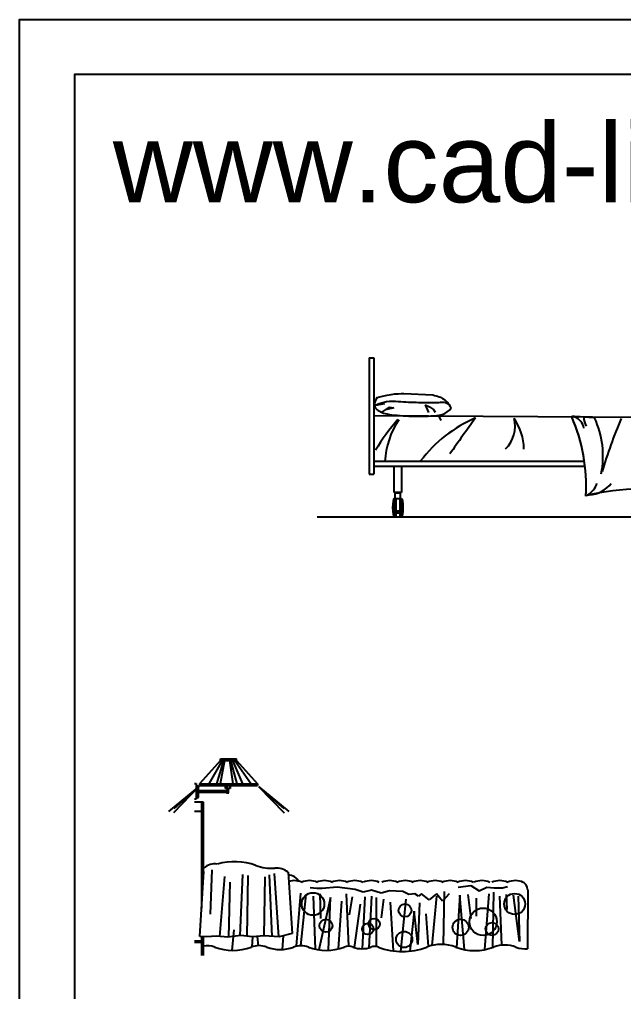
# Model space of a CAD drawing. Header units: inches. Extents: x 18.5 to 61, y 8.5 to 33.3.
# Drawn here: x 18.5 to 22.2, y 27.32 to 33.28 of the extents above; entities that cross this region are included whole.
import ezdxf

# ---------------------------------------------------------------- set-up
doc = ezdxf.new("R2010")
doc.units = ezdxf.units.IN
doc.header["$MEASUREMENT"] = 0
for name, color, linetype in [('02', 2, 'Continuous'), ('1', 1, 'Continuous'), ('4', 4, 'Continuous'), ('kadrbm', 4, 'Continuous')]:
    doc.layers.add(name, color=color, linetype=linetype)
doc.styles.add('bmmm', font='swissel.ttf')

# ---------------------------------------------------------------- blocks, each defined once
blk = doc.blocks.new('kadrbm')
at = {"layer": 'kadrbm', "color": 4}
blk.add_lwpolyline([(0, 0), (0, 24.7972), (21, 24.7972), (21, 0), (0, 0)], close=True, dxfattribs=at)
blk.add_lwpolyline([(20.6631, 0.3257), (20.6631, 24.4603), (0.3369, 24.4603), (0.3369, 0.3257), (20.6631, 0.3257)], dxfattribs=at)
at = {"layer": 'kadrbm', "color": 211, "true_color": 0xf674fb, "style": 'bmmm'}
blk.add_text('www.cad-libraries.blogspot.com', height=0.485134, dxfattribs=at).set_placement((0.5726, 23.6772))

msp = doc.modelspace()

# ---------------------------------------------------------------- linework, layer by layer
at = {"layer": '02'}
for p, q in [((20.6461, 31.204), (20.6758, 31.204)), ((20.6461, 31.204), (20.6461, 30.4918)), ((20.6758, 31.204), (20.6758, 30.4918)), ((20.695, 30.961), (20.7276, 30.9693)), ((20.7276, 30.9693), (20.7564, 30.9755)), ((20.7564, 30.9755), (20.7818, 30.9798)), ((20.7818, 30.9798), (20.8044, 30.9826)), ((20.8044, 30.9826), (20.8245, 30.9842)), ((20.8245, 30.9842), (20.8428, 30.985)), ((20.8428, 30.985), (20.8596, 30.9851)), ((20.8596, 30.9851), (21.036, 30.9765)), ((21.036, 30.9765), (21.0467, 30.9741)), ((21.0467, 30.9741), (21.0568, 30.9715)), ((21.0568, 30.9715), (21.0662, 30.9687)), ((21.0662, 30.9687), (21.0749, 30.9656)), ((20.6812, 30.9316), (20.6789, 30.9203)), ((20.6789, 30.9203), (20.6791, 30.9109)), ((20.6791, 30.9109), (20.6814, 30.9031)), ((20.6864, 30.945), (20.6812, 30.9316)), ((20.6835, 30.9148), (20.7083, 30.9244)), ((20.7413, 30.9217), (20.6835, 30.9125)), ((20.695, 30.961), (20.6864, 30.945)), ((20.7083, 30.9244), (20.7311, 30.9312)), ((20.7311, 30.9312), (20.7521, 30.9355)), ((20.7521, 30.9355), (20.7716, 30.9378)), ((20.7716, 30.9378), (20.7898, 30.9385)), ((20.7898, 30.9385), (20.8071, 30.9381)), ((20.8071, 30.9381), (20.8237, 30.937)), ((20.8237, 30.937), (20.84, 30.9358)), ((20.84, 30.9358), (20.8562, 30.9347)), ((20.8562, 30.9347), (20.8722, 30.9337)), ((20.8722, 30.9337), (20.888, 30.933)), ((20.888, 30.933), (20.9036, 30.9324)), ((20.9036, 30.9324), (20.9189, 30.932)), ((20.9189, 30.932), (20.9338, 30.9316)), ((20.9338, 30.9316), (20.9483, 30.9312)), ((20.9483, 30.9312), (20.9623, 30.931)), ((20.9623, 30.931), (20.9758, 30.9307)), ((20.9758, 30.9307), (20.9888, 30.9304)), ((20.9888, 30.9304), (21.0014, 30.9302)), ((20.9889, 30.9159), (21.0097, 30.8697)), ((20.9889, 30.9159), (21.0167, 30.9044)), ((21.0014, 30.9302), (21.0136, 30.9301)), ((21.0136, 30.9301), (21.0257, 30.93)), ((21.0257, 30.93), (21.0375, 30.9301)), ((21.0375, 30.9301), (21.0492, 30.9304)), ((21.0492, 30.9304), (21.0608, 30.9308)), ((21.0608, 30.9308), (21.0724, 30.9313)), ((21.0724, 30.9313), (21.0838, 30.9318)), ((21.0749, 30.9656), (21.0827, 30.9623)), ((21.0827, 30.9623), (21.0898, 30.959)), ((21.0838, 30.9318), (21.0948, 30.9319)), ((21.0898, 30.959), (21.096, 30.9555)), ((21.0948, 30.9319), (21.1052, 30.9314)), ((21.096, 30.9555), (21.1015, 30.9521)), ((21.1015, 30.9521), (21.1063, 30.9489)), ((21.1052, 30.9314), (21.1147, 30.9299)), ((21.1063, 30.9489), (21.1104, 30.9459)), ((21.1104, 30.9459), (21.1138, 30.9432)), ((21.1138, 30.9432), (21.1165, 30.941)), ((21.1147, 30.9299), (21.1231, 30.9272)), ((21.1165, 30.941), (21.1188, 30.9391)), ((21.1188, 30.9391), (21.1207, 30.9373)), ((21.1207, 30.9373), (21.1228, 30.9349)), ((21.1228, 30.9349), (21.1255, 30.9316)), ((21.1231, 30.9272), (21.1302, 30.923)), ((21.1255, 30.9316), (21.129, 30.9268)), ((21.129, 30.9268), (21.1337, 30.9201)), ((21.1302, 30.923), (21.1358, 30.9171)), ((21.1337, 30.9201), (21.1401, 30.9108)), ((21.1401, 30.9108), (21.1486, 30.8986)), ((20.6814, 30.9031), (20.6853, 30.8965)), ((20.6853, 30.8965), (20.6905, 30.8909)), ((20.6905, 30.8909), (20.6964, 30.8859)), ((20.6964, 30.8859), (20.7027, 30.8813)), ((20.7027, 30.8813), (20.7096, 30.877)), ((20.7096, 30.877), (20.7171, 30.873)), ((20.7171, 30.873), (20.7255, 30.8694)), ((20.7228, 30.8686), (20.7714, 30.9009)), ((20.7255, 30.8694), (20.7348, 30.866)), ((20.7348, 30.866), (20.7454, 30.863)), ((20.7454, 30.863), (20.7572, 30.8602)), ((20.7968, 30.8986), (20.7471, 30.8847)), ((20.7572, 30.8602), (20.7706, 30.8578)), ((20.7706, 30.8578), (20.7856, 30.8556)), ((20.7714, 30.9009), (20.7968, 30.8986)), ((20.7856, 30.8556), (20.8018, 30.8537)), ((20.8018, 30.8537), (20.819, 30.8521)), ((20.819, 30.8521), (20.8368, 30.8506)), ((20.8368, 30.8506), (20.8548, 30.8495)), ((20.8548, 30.8495), (20.8727, 30.8485)), ((20.8727, 30.8485), (20.8902, 30.8476)), ((21.0167, 30.9044), (21.0398, 30.8882)), ((21.0236, 30.8478), (21.0406, 30.8488)), ((21.0398, 30.8882), (21.0514, 30.872)), ((21.0406, 30.8488), (21.0584, 30.8505)), ((21.0584, 30.8505), (21.0764, 30.8533)), ((21.0764, 30.8533), (21.0939, 30.8576)), ((21.0939, 30.8576), (21.1104, 30.8638)), ((21.1104, 30.8638), (21.1254, 30.8725)), ((21.1254, 30.8725), (21.1383, 30.8839)), ((21.1383, 30.8839), (21.1486, 30.8986)), ((22.9747, 30.8349), (20.6758, 30.8479)), ((20.8902, 30.8476), (20.9067, 30.847)), ((20.9067, 30.847), (20.9223, 30.8465)), ((20.9223, 30.8465), (20.9369, 30.8461)), ((20.9369, 30.8461), (20.9509, 30.8459)), ((20.9509, 30.8459), (20.9647, 30.8459)), ((20.9647, 30.8459), (20.9786, 30.8461)), ((20.9786, 30.8461), (20.9928, 30.8464)), ((20.9928, 30.8464), (21.0077, 30.847)), ((21.0077, 30.847), (21.0236, 30.8478)), ((21.0752, 30.8428), (21.0856, 30.8197)), ((20.6758, 30.571), (21.9647, 30.571)), ((20.6461, 30.4918), (20.6758, 30.4918)), ((20.6758, 30.5413), (21.9686, 30.5413)), ((20.7997, 30.3791), (20.7997, 30.5413)), ((20.8443, 30.5413), (20.8443, 30.3791)), ((20.8443, 30.3791), (20.7997, 30.3791)), ((20.8053, 30.3419), (20.8053, 30.3791)), ((20.8387, 30.3753), (20.8053, 30.3753)), ((20.8387, 30.3419), (20.8387, 30.3791)), ((20.7997, 30.3419), (20.8443, 30.3419)), ((20.7997, 30.3419), (20.7997, 30.2304)), ((20.8096, 30.3419), (20.8096, 30.2668)), ((20.8344, 30.3419), (20.8344, 30.2668)), ((20.8443, 30.3419), (20.8443, 30.2304)), ((20.7997, 30.2668), (20.8443, 30.2668)), ((20.7997, 30.2624), (20.8443, 30.2624)), ((20.7997, 30.2549), (20.8443, 30.2549)), ((20.8096, 30.2549), (20.8096, 30.2304)), ((20.8344, 30.2549), (20.8344, 30.2304)), ((20.7978, 30.2316), (20.8443, 30.2304)), ((19.7367, 28.7372), (19.6082, 28.595)), ((19.7463, 28.7372), (19.6647, 28.595)), ((19.7545, 28.7372), (19.712, 28.595)), ((19.7605, 28.7372), (19.7343, 28.595)), ((19.7367, 28.7473), (19.8337, 28.7473)), ((19.7367, 28.7372), (19.7367, 28.7473)), ((19.7367, 28.7372), (19.8337, 28.7372)), ((19.7403, 28.7372), (19.7403, 28.7473)), ((19.7475, 28.7372), (19.7475, 28.7473)), ((19.7547, 28.7372), (19.7547, 28.7473)), ((19.7601, 28.7372), (19.7601, 28.7473)), ((19.791, 28.7372), (19.8125, 28.595)), ((19.7971, 28.7372), (19.836, 28.595)), ((19.7996, 28.7372), (19.7996, 28.7473)), ((19.8093, 28.7372), (19.8714, 28.595)), ((19.8194, 28.7372), (19.8194, 28.7473)), ((19.8235, 28.7372), (19.9245, 28.595)), ((19.8284, 28.7372), (19.8284, 28.7473)), ((19.8337, 28.7372), (19.8337, 28.7473)), ((19.8337, 28.7372), (19.9622, 28.595)), ((19.5773, 28.5962), (19.5867, 28.5962)), ((19.5867, 28.5962), (19.5867, 28.5009)), ((19.6082, 28.595), (19.6082, 28.585)), ((19.6082, 28.595), (19.9622, 28.595)), ((19.6118, 28.595), (19.6118, 28.585)), ((19.619, 28.595), (19.619, 28.585)), ((19.6262, 28.595), (19.6262, 28.585)), ((19.6316, 28.595), (19.6316, 28.585)), ((19.6405, 28.595), (19.6405, 28.585)), ((19.6711, 28.595), (19.6711, 28.585)), ((19.6909, 28.595), (19.6909, 28.585)), ((19.6945, 28.595), (19.6945, 28.585)), ((19.6999, 28.595), (19.6999, 28.585)), ((19.8417, 28.595), (19.8417, 28.585)), ((19.8759, 28.595), (19.8759, 28.585)), ((19.8975, 28.595), (19.8975, 28.585)), ((19.9064, 28.595), (19.9064, 28.585)), ((19.9154, 28.595), (19.9154, 28.585)), ((19.9226, 28.595), (19.9226, 28.585)), ((19.9334, 28.595), (19.9334, 28.585)), ((19.9388, 28.595), (19.9388, 28.585)), ((19.955, 28.595), (19.955, 28.585)), ((19.9622, 28.595), (19.9622, 28.585)), ((19.6043, 28.5778), (19.4182, 28.4242)), ((19.6043, 28.5778), (19.4479, 28.4161)), ((19.6043, 28.5778), (19.4506, 28.443)), ((19.601, 28.5799), (19.5867, 28.5799)), ((19.597, 28.5799), (19.597, 28.5109)), ((19.601, 28.5109), (19.601, 28.5799)), ((19.601, 28.5535), (19.7736, 28.5535)), ((19.601, 28.5435), (19.7736, 28.5435)), ((19.6082, 28.585), (19.9622, 28.585)), ((19.7677, 28.566), (19.7677, 28.5843)), ((19.7957, 28.566), (19.7677, 28.566)), ((19.7715, 28.566), (19.7715, 28.5843)), ((19.7736, 28.5393), (19.7869, 28.5393)), ((19.7744, 28.5843), (19.7773, 28.5393)), ((19.7802, 28.566), (19.7802, 28.5393)), ((19.7844, 28.5393), (19.7844, 28.566)), ((19.7932, 28.5843), (19.7932, 28.566)), ((19.7957, 28.5843), (19.7957, 28.566)), ((19.9694, 28.5778), (20.1258, 28.4161)), ((19.9694, 28.5778), (20.1555, 28.4242)), ((19.9694, 28.5778), (20.1231, 28.443)), ((19.5867, 28.5009), (19.5773, 28.5009)), ((19.5773, 28.4845), (19.6306, 28.4845)), ((19.5867, 28.5109), (19.601, 28.5109)), ((19.6198, 28.4845), (19.6198, 27.8329)), ((19.6306, 28.4845), (19.6306, 28.0088)), ((19.5773, 28.426), (19.6306, 28.426)), ((19.6091, 27.659), (19.6336, 28.0575)), ((19.6827, 28.0677), (19.6725, 27.7959)), ((19.7604, 28.0268), (19.7298, 27.6594)), ((19.7931, 27.9921), (19.7849, 27.6554)), ((19.8567, 27.6646), (19.8729, 28.0391)), ((19.9036, 28.033), (19.8968, 27.661)), ((20.0038, 27.6631), (20.0099, 28.0248)), ((20.0345, 28.0371), (20.0514, 27.6599)), ((20.0934, 27.6571), (20.0672, 28.0452)), ((20.3267, 27.9525), (20.2855, 27.9571)), ((20.3588, 27.9525), (20.3267, 27.9525)), ((20.4504, 27.9616), (20.3588, 27.9525)), ((20.5603, 27.9479), (20.4504, 27.9616)), ((20.6107, 27.9296), (20.5603, 27.9479)), ((20.6611, 27.9433), (20.6107, 27.9296)), ((20.7206, 27.925), (20.6611, 27.9433)), ((20.771, 27.9387), (20.7206, 27.925)), ((20.8535, 27.9342), (20.771, 27.9387)), ((20.8901, 27.9159), (20.8535, 27.9342)), ((21.1054, 27.9342), (21.0989, 27.6102)), ((21.1924, 27.9616), (21.2703, 27.9708)), ((21.2703, 27.9708), (21.3207, 27.9387)), ((21.3207, 27.9387), (21.3665, 27.9616)), ((21.3665, 27.9616), (21.4123, 27.9571)), ((21.4123, 27.9571), (21.4626, 27.9571)), ((21.4626, 27.9571), (21.4947, 27.9662)), ((20.226, 27.925), (20.1996, 27.599)), ((20.258, 27.9159), (20.2257, 27.6024)), ((20.3038, 27.9067), (20.3153, 27.5818)), ((20.4092, 27.8975), (20.3384, 27.5774)), ((20.3451, 27.9204), (20.3496, 27.7694)), ((20.3983, 27.5743), (20.4092, 27.8975)), ((20.4779, 27.8747), (20.4559, 27.5825)), ((20.5054, 27.9204), (20.5204, 27.5991)), ((20.542, 27.9021), (20.5237, 27.7923)), ((20.6199, 27.9021), (20.6043, 27.584)), ((20.6611, 27.9067), (20.6456, 27.5901)), ((20.6886, 27.8975), (20.6886, 27.5977)), ((20.7344, 27.8884), (20.7206, 27.774)), ((20.8718, 27.8884), (20.839, 27.567)), ((20.9268, 27.9204), (20.8901, 27.9159)), ((20.9497, 27.9067), (20.9268, 27.9204)), ((20.968, 27.9204), (20.9497, 27.9067)), ((21.0138, 27.8838), (20.968, 27.9204)), ((21.0596, 27.9204), (21.0138, 27.8838)), ((21.0596, 27.9067), (21.0309, 27.6039)), ((21.0962, 27.8747), (21.0596, 27.9204)), ((21.1374, 27.9204), (21.0962, 27.8747)), ((21.2016, 27.9113), (21.1818, 27.5922)), ((21.2299, 27.5788), (21.2016, 27.9113)), ((21.2519, 27.9159), (21.2703, 27.7694)), ((21.3023, 27.893), (21.3023, 27.7831)), ((21.3802, 27.9204), (21.3541, 27.5785)), ((21.4077, 27.9296), (21.4018, 27.5915)), ((21.4443, 27.9067), (21.4577, 27.6057)), ((21.4855, 27.9159), (21.4901, 27.8243)), ((21.568, 27.6275), (21.5313, 27.9113)), ((21.5588, 27.9067), (21.568, 27.6275)), ((20.5924, 27.8564), (20.5541, 27.5919)), ((20.7756, 27.8701), (20.7936, 27.5708)), ((20.9222, 27.8152), (20.8952, 27.5692)), ((20.9451, 27.6092), (20.9222, 27.8152)), ((20.9542, 27.8655), (20.9451, 27.6092)), ((21.0095, 27.5978), (20.9955, 27.7969)), ((19.8183, 27.7007), (19.8059, 27.5736)), ((19.6198, 27.6584), (19.6198, 27.5419)), ((19.6306, 27.6579), (19.6306, 27.5419)), ((19.9313, 27.657), (19.9288, 27.5958)), ((19.9682, 27.6028), (19.9619, 27.6595)), ((20.1206, 27.6641), (20.1141, 27.5793)), ((19.6306, 27.6313), (19.5773, 27.6313)), ((19.6306, 27.6219), (19.5773, 27.6219))]:
    msp.add_line(p, q, dxfattribs=at)
for centre, radius in [((20.3026, 27.8582), 0.0692), ((21.5379, 27.8582), 0.0642), ((20.8659, 27.8187), 0.0395), ((21.3452, 27.7496), 0.084), ((20.3817, 27.7249), 0.0395), ((20.6782, 27.7348), 0.0346), ((21.2068, 27.715), 0.0494), ((20.6386, 27.7051), 0.0346), ((21.3995, 27.7051), 0.0395), ((20.861, 27.641), 0.0494)]:
    msp.add_circle(centre, radius, dxfattribs=at)
for centre, radius, start, end in [((21.7482, 30.0064), 1.2361, 138.47958, 149.24521), ((21.2566, 30.5409), 0.5144, 146.52331, 176.85265), ((21.6256, 30.0713), 0.8315, 113.18461, 142.94502), ((30.5778, 24.0256), 11.5102, 143.72588, 145.07343), ((21.3495, 30.7838), 0.191, 314.05841, 14.93251), ((21.2524, 30.6379), 0.3426, 1.19699, 34.72732), ((19.3281, -18.6376), 49.5482, 86.87736, 87.03942), ((20.8971, 30.416), 1.0788, 356.96439, 23.39728), ((20.8971, 30.4139), 1.0788, 356.96439, 23.39728), ((21.8737, 30.7565), 0.0902, 10.83062, 68.82372), ((22.0799, 30.8447), 0.1191, 181.99047, 209.53486), ((21.5216, 30.6028), 0.5572, 348.67098, 24.86177), ((25.0119, 29.6301), 3.0668, 156.93246, 163.37528), ((21.9195, 30.474), 0.1283, 301.24668, 342.80227), ((21.984, 30.5493), 0.1854, 273.74293, 321.78874), ((22.3055, 29.0425), 1.3574, 75.88879, 104.11121)]:
    msp.add_arc(centre, radius, start, end, dxfattribs=at)
msp.add_ellipse((20.7997, 30.2862), major_axis=(0, 0.0557), ratio=0.165349, start_param=-6.283185, end_param=-3.141593, dxfattribs=at)
at = {"layer": '02', "extrusion": (0, 0, -1)}
msp.add_ellipse((20.8443, 30.2862), major_axis=(0, 0.0557), ratio=0.165349, start_param=-6.283185, end_param=-3.141593, dxfattribs=at)
at = {"layer": '1'}
msp.add_line((20.3274, 30.2304), (37.6916, 30.2304), dxfattribs=at)
at = {"layer": '4'}
for p, q in [((20.1502, 28.0533), (20.1756, 27.6774)), ((21.6184, 27.9451), (21.6173, 27.5833)), ((19.65, 27.6569), (19.6091, 27.659)), ((19.7113, 27.661), (19.65, 27.6569)), ((19.7809, 27.6549), (19.7113, 27.661)), ((19.8606, 27.6651), (19.7809, 27.6549)), ((19.9322, 27.6569), (19.8606, 27.6651)), ((20.0038, 27.6631), (19.9322, 27.6569)), ((20.0958, 27.6569), (20.0038, 27.6631)), ((20.1756, 27.6774), (20.0958, 27.6569))]:
    msp.add_line(p, q, dxfattribs=at)
for centre, radius, start, end in [((19.8221, 27.7263), 0.3904, 70.46917, 105.54931), ((19.699, 28.0074), 0.0965, 80.22838, 131.29716), ((20.0509, 28.3714), 0.294, 250.46917, 273.56281), ((20.0767, 27.9571), 0.1211, 52.64885, 93.56281), ((20.148, 27.9614), 0.0756, 25.16227, 87.47477), ((20.189, 27.8762), 0.125, 66.41469, 106.21159), ((20.2805, 27.8762), 0.125, 66.41469, 112.2814), ((20.3719, 27.8762), 0.125, 66.41469, 112.2814), ((20.4634, 27.8762), 0.125, 66.41469, 112.2814), ((20.558, 27.8762), 0.125, 66.41469, 112.2814), ((20.6586, 27.8762), 0.125, 66.41469, 112.2814), ((20.7722, 27.8762), 0.125, 66.41469, 112.2814), ((20.8667, 27.8762), 0.125, 66.41469, 112.2814), ((20.9582, 27.8762), 0.125, 66.41469, 112.2814), ((21.0497, 27.8762), 0.125, 66.41469, 112.2814), ((21.1412, 27.8762), 0.125, 66.41469, 112.2814), ((21.2357, 27.8762), 0.125, 66.41469, 112.2814), ((21.3363, 27.8762), 0.125, 66.41469, 112.2814), ((21.4461, 27.8762), 0.125, 66.41469, 112.2814), ((21.5407, 27.8762), 0.125, 66.41469, 112.2814), ((21.5673, 27.9465), 0.05, 0, 74.20255), ((19.6552, 27.4745), 0.128, 69.14582, 101.06621), ((19.8123, 27.8871), 0.3135, 249.14582, 290.85418), ((19.9718, 27.4685), 0.1344, 69.14582, 110.85418), ((20.1016, 27.8093), 0.2303, 249.14582, 290.85418), ((20.2291, 27.4745), 0.128, 69.14582, 110.85418), ((20.384, 27.8811), 0.3071, 249.14582, 290.85418), ((20.5207, 27.5223), 0.0768, 69.14582, 110.85418), ((20.6027, 27.7376), 0.1536, 249.14582, 290.85418), ((20.6801, 27.5343), 0.064, 69.14582, 110.85418), ((20.8509, 27.9827), 0.4159, 249.14582, 290.85418), ((21.0878, 27.3609), 0.2495, 69.14582, 110.85418), ((21.2928, 27.899), 0.3263, 249.14582, 290.85418), ((21.4773, 27.4147), 0.1919, 69.14582, 110.85418), ((21.6061, 27.7528), 0.1698, 249.14582, 273.81332)]:
    msp.add_arc(centre, radius, start, end, dxfattribs=at)

# ---------------------------------------------------------------- block references
at = {"layer": 'kadrbm'}
msp.add_blockref('kadrbm', (18.5047, 8.4798), dxfattribs=at)

doc.saveas('drawing.dxf')
